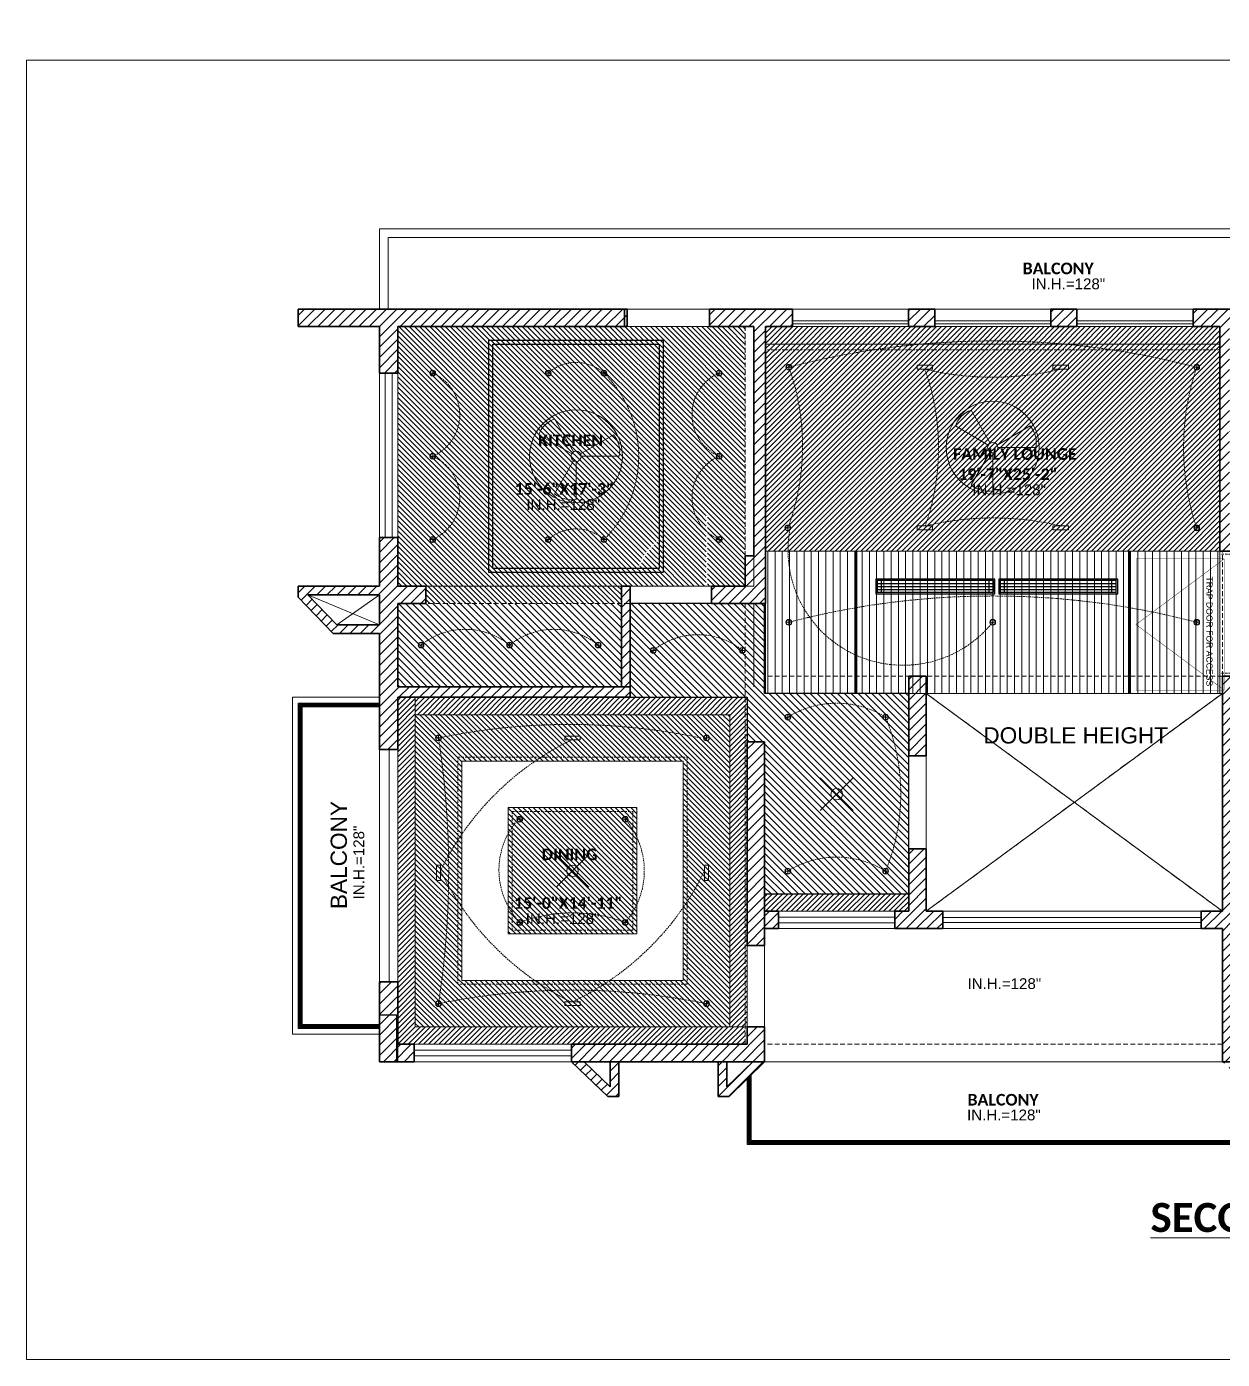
# Model space of a CAD drawing. Header units: inches. Extents: x 334 to 1502, y 431 to 1120.
# Drawn here: x 334 to 951, y 431 to 1120 of the extents above; entities that cross this region are included whole.
import ezdxf

# ---------------------------------------------------------------- set-up
doc = ezdxf.new("R2010")
doc.units = ezdxf.units.IN
for name, pattern in [('DASH', [0.35, 0.25, -0.1]), ('DASHED', [0.75, 0.5, -0.25]), ('DASHED2', [0.375, 0.25, -0.125]), ('HIDDEN', [0.375, 0.25, -0.125])]:
    doc.linetypes.add(name, pattern=pattern)
doc.layers.add('AC TEXT', color=7, linetype='Continuous')
for name, color, linetype, lineweight in [('ACCESS', 8, 'Continuous', 0), ('COLUMN912', 7, 'Continuous', 30), ('COVE LIGHT', 20, 'Continuous', 20), ('ELE', 252, 'Continuous', 15), ('FALSE CEILING 1', 3, 'Continuous', 20), ('FALSE CEILING 2', 3, 'Continuous', 25), ('FUR', 32, 'Continuous', 18), ('HIGHT LVL', 7, 'Continuous', 5), ('LIGHTING', 6, 'Continuous', 0), ('LOOPING', 1, 'Continuous', 0), ('PP-BEAM', 1, 'HIDDEN', 9), ('PP-WALL', 254, 'Continuous', 35), ('PROJECTION', 7, 'DASHED', 20), ('RAILI', 254, 'Continuous', 9), ('SAG AND R', 200, 'Continuous', 30), ('TEXT', 7, 'Continuous', 15), ('wall hatch', 253, 'Continuous', 20), ('WINDOW', 255, 'Continuous', 20)]:
    doc.layers.add(name, color=color, linetype=linetype, lineweight=lineweight)
doc.layers.add('PP-OUTER', color=253, linetype='Continuous', lineweight=5, true_color=0xb0b0b0)
doc.layers.add('PROJE.LINTEL', color=97, linetype='Continuous', lineweight=15, true_color=0x458c45)
doc.styles.add('calibri', font='')
doc.styles.get("Standard").update_dxf_attribs({"font": 'arial.ttf'})
doc.styles.get('calibri').set_extended_font_data('Calibri', bold=True)
pattern_1 = [(45, (-286389.2876, -2690.9388), (-2.65165043, 2.65165043), [])]
pattern_2 = [(135, (-294596.5954, 1027.533), (-1.767766953, -1.767766953), [])]
pattern_3 = [(135, (-297036.7012, 1697.5192), (-1.325825215, -1.325825215), [])]

# ---------------------------------------------------------------- blocks, each defined once
blk = doc.blocks.new('dttdtrttr')
at = {"layer": 'SAG AND R', "lineweight": 30, "ltscale": 10}
for p, q in [((284969.17, 6124.3), (285029.17, 6124.3)), ((284969.17, 6122.78), (285029.17, 6122.78)), ((284969.17, 6121.26), (285029.17, 6121.26)), ((284971.41, 6119.78), (284971.41, 6125.78)), ((285026.93, 6119.78), (285026.93, 6125.78))]:
    blk.add_line(p, q, dxfattribs=at)
at = {"layer": 'SAG AND R', "ltscale": 10}
for points in [[(284968.42, 6119.03), (285029.92, 6119.03), (285029.92, 6126.53), (284968.42, 6126.53)], [(284969.17, 6119.78), (285029.17, 6119.78), (285029.17, 6125.78), (284969.17, 6125.78)]]:
    blk.add_lwpolyline(points, close=True, dxfattribs=at)
blk = doc.blocks.new('ROUND LIGHTS')
at = {"layer": 'LIGHTING', "ltscale": 10}
for p, q in [((287659.48, -120.88), (287656.73, -120.88)), ((287658.1, -122.25), (287658.1, -119.5))]:
    blk.add_line(p, q, dxfattribs=at)
for radius in [1.5, 1.38]:
    blk.add_circle((287658.1, -120.88), radius, dxfattribs=at)
blk = doc.blocks.new('CHANDELIER')
at = {"layer": 'LIGHTING', "ltscale": 10}
for points in [[(287564.45, 49.93), (287581.42, 32.96)], [(287564.45, 32.96), (287581.42, 49.93)]]:
    blk.add_lwpolyline(points, dxfattribs=at)
blk.add_circle((287572.94, 41.45), 3, dxfattribs=at)
blk = doc.blocks.new('FAN')
at = {"layer": 'LIGHTING', "ltscale": 10}
for p, q in [((287846.89, -317.13), (287856.72, -334.15)), ((287838.73, -325.29), (287855.75, -335.12)), ((287860.33, -335.12), (287877.36, -325.29)), ((287860.69, -336.45), (287880.35, -336.45)), ((287856.72, -338.74), (287846.89, -355.76)), ((287858.04, -339.09), (287858.04, -358.75))]:
    blk.add_line(p, q, dxfattribs=at)
for radius in [24, 24, 2.65]:
    blk.add_circle((287858.04, -336.45), radius, dxfattribs=at)
for centre, radius, start, end in [((287851.52, -329.92), 13.6, 109.88927, 160.11073), ((287866.96, -334.06), 13.6, 349.88679, 40.1132), ((287855.66, -345.36), 13.61, 229.8943, 280.1057)]:
    blk.add_arc(centre, radius, start, end, dxfattribs=at)

msp = doc.modelspace()

# ---------------------------------------------------------------- hatches: boundary and pattern name
at = {"layer": 'FALSE CEILING 1', "ltscale": 10}
h = msp.add_hatch(dxfattribs=at)
h.set_pattern_fill('ANSI31', color=256, scale=15, angle=360)
h.set_pattern_definition([(45, (-296771.3898, 716.5284), (-1.325825215, 1.325825215), [])])
h.paths.add_polyline_path([(872.52, 955.69), (747.68, 955.69), (747.68, 848.69), (872.52, 848.69)])
h.paths.add_polyline_path([(950.18, 955.69), (872.52, 955.69), (872.52, 848.69), (950.18, 848.69), (950.18, 858.69)])
h.paths.add_polyline_path([(747.68, 955.69), (715.43, 955.69), (715.43, 848.69), (747.68, 848.69)])
h.paths.add_polyline_path([(820.8, 876.06), (862.57, 876.06)], flags=16)
h.paths.add_polyline_path([(818.17, 1119.63), (802.42, 1119.63)])
h = msp.add_hatch(dxfattribs=at)
h.set_pattern_fill('ANSI31', color=256, scale=15, angle=90)
h.set_pattern_definition([(135, (-294596.5954, 1027.533), (-1.325825215, -1.325825215), [])])
h.paths.add_polyline_path([(662.45, 859.86, -0.162461), (685.45, 868.13), (685.45, 830.69), (704.93, 830.69), (704.93, 846.19), (704.93, 964.69), (525.43, 964.69), (525.43, 830.69), (647.75, 830.69, -0.045739), (648.61, 837.69), (572.43, 837.69), (572.43, 957.69), (662.45, 957.69)])
h.paths.add_polyline_path([(684.76, 868.11, 0.15786), (662.45, 859.86), (662.45, 837.69), (648.61, 837.69, 0.045739), (647.75, 830.69), (684.76, 830.69)], flags=17)
h = msp.add_hatch(dxfattribs=at)
h.set_pattern_fill('ANSI31', color=71, scale=15, angle=270)
h.set_pattern_definition([(315, (-294596.5954, 1025.533), (1.325825215, 1.325825215), [])])
edge = h.paths.add_edge_path()
edge.add_line((662.45, 957.69), (572.43, 957.69))
edge.add_line((572.43, 957.69), (572.43, 837.69))
edge.add_line((572.43, 837.69), (649.09, 837.69))
edge.add_arc((677.04, 831.56), 28.61, 120.6669, 167.64018, ccw=False)
edge.add_line((662.45, 856.17), (662.45, 957.69))
edge = h.paths.add_edge_path()
edge.add_arc((687.34, 824.12), 40.58, 127.83174, 160.47534)
edge.add_line((649.09, 837.69), (662.45, 837.69))
edge.add_line((662.45, 837.69), (662.45, 856.17))
h.paths.add_polyline_path([(608.42, 884.05), (628.32, 884.05), (628.32, 892.33), (608.42, 892.33)], flags=16)
h.paths.add_polyline_path([(608.42, 884.05), (628.32, 884.05), (628.32, 892.33), (608.42, 892.33)], flags=16)
h = msp.add_hatch(dxfattribs=at)
h.set_pattern_fill('ANSI31', color=256, scale=15, angle=90)
h.set_pattern_definition([(135, (-292527.2555, 416.8121), (-1.325825215, -1.325825215), [])])
h.paths.add_polyline_path([(539.93, 830.69), (539.93, 821.69), (640.93, 821.69), (640.93, 830.69)])
h = msp.add_hatch(dxfattribs=at)
h.set_pattern_fill('ANSI31', color=256, scale=20, angle=90)
h.set_pattern_definition(pattern_2)
h.paths.add_polyline_path([(640.93, 821.69), (525.43, 821.69), (525.43, 778.69), (640.93, 778.69)])
h = msp.add_hatch(dxfattribs=at)
h.set_pattern_fill('ANSI31', color=256, scale=20, angle=90)
h.set_pattern_definition(pattern_2)
h.paths.add_polyline_path([(789.43, 775.19), (714.93, 775.19), (714.93, 821.69), (704.93, 821.69), (704.93, 773.19), (705.93, 773.19), (705.93, 764.19), (705.93, 750.19), (714.93, 750.19), (714.93, 671.69), (789.43, 671.69)])
h.paths.add_polyline_path([(704.93, 821.69), (645.43, 821.69), (645.43, 773.19), (704.93, 773.19)])
at = {"layer": 'FALSE CEILING 1', "ltscale": 10, "true_color": 0xafd9aa}
h = msp.add_hatch(dxfattribs=at)
h.set_pattern_fill('ANSI31', color=9, scale=15, angle=360)
h.set_pattern_definition([(45, (-291127.7268, 437.6459), (-1.325825215, 1.325825215), [])])
h.paths.add_polyline_path([(705.93, 773.19), (645.43, 773.21), (645.43, 773.19), (534.43, 773.19), (534.43, 764.19), (696.93, 764.19), (696.93, 602.94), (705.93, 602.94)])
at = {"layer": 'FALSE CEILING 1', "ltscale": 10}
h = msp.add_hatch(dxfattribs=at)
h.set_pattern_fill('ANSI31', color=256, scale=15, angle=90)
h.set_pattern_definition(pattern_3)
h.paths.add_polyline_path([(534.43, 764.19), (534.43, 602.94), (696.93, 602.94), (696.93, 764.19)])
h.paths.add_polyline_path([(558.43, 740.19), (558.43, 626.94), (672.93, 626.94), (672.93, 740.19)], flags=16)
h.paths.add_polyline_path([(582.43, 716.19), (582.43, 650.94), (648.93, 650.94), (648.93, 716.19)], flags=0)
h = msp.add_hatch(dxfattribs=at)
h.set_pattern_fill('ANSI31', color=256, scale=15, angle=90)
h.set_pattern_definition(pattern_3)
h.paths.add_polyline_path([(582.43, 716.19), (582.43, 650.94), (648.93, 650.94), (648.93, 716.19)])
at = {"layer": 'FUR', "ltscale": 10}
h = msp.add_hatch(dxfattribs=at)
h.set_pattern_fill('ANSI31', color=256, scale=15)
h.set_pattern_definition([(45, (-296771.3898, 716.5284), (-1.325825215, 1.325825215), [])])
h.paths.add_polyline_path([(872.52, 964.69), (862.8, 964.69), (802.8, 964.69), (789.3, 964.69), (747.68, 964.69), (747.68, 955.69), (872.52, 955.69)])
h.paths.add_polyline_path([(950.18, 964.69), (936.3, 964.69), (876.3, 964.69), (872.52, 964.69), (872.52, 955.69), (950.18, 955.69)])
h.paths.add_polyline_path([(747.68, 964.69), (729.3, 964.69), (715.43, 964.69), (715.43, 955.69), (747.68, 955.69)])
h = msp.add_hatch(dxfattribs=at)
h.set_pattern_fill('LINE', color=256, scale=30, angle=90)
h.set_pattern_definition([(90, (-294595.951, 1027.533), (-3.75, 2e-16), [])])
h.paths.add_polyline_path([(950.18, 848.69), (763.28, 848.69), (763.28, 775.19), (950.18, 775.19)])
h.paths.add_polyline_path([(762.77, 848.69), (715.43, 848.69), (715.43, 775.19), (762.77, 775.19)])
at = {"layer": 'FUR', "lineweight": 30, "ltscale": 10}
h = msp.add_hatch(color=256, dxfattribs=at)
h.dxf.hatch_style = 1
h.paths.add_polyline_path([(762.63, 848.69), (762.13, 848.69), (762.13, 775.19), (762.63, 775.19)])
h.paths.add_polyline_path([(924.09, 839.43), (924.09, 783.52), (931, 783.52), (931, 839.43)], flags=9)
h.paths.add_polyline_path([(844.56, 776.78), (871.68, 776.78), (871.68, 783.68), (844.56, 783.68)], flags=9)
h = msp.add_hatch(color=256, dxfattribs=at)
h.dxf.hatch_style = 1
h.paths.add_polyline_path([(903.48, 848.69), (902.98, 848.69), (902.98, 775.19), (903.48, 775.19)])
at = {"layer": 'FUR', "ltscale": 10}
h = msp.add_hatch(dxfattribs=at)
h.set_pattern_fill('ANSI31', color=256, scale=15)
h.set_pattern_definition([(45, (-294596.5954, 1027.533), (-1.325825215, 1.325825215), [])])
h.paths.add_polyline_path([(704.93, 599.94), (531.43, 599.94), (531.43, 773.19), (525.43, 773.19), (525.43, 746.19), (525.43, 626.19), (525.43, 593.94), (533.93, 593.94), (615.17, 593.94), (690.93, 593.94), (704.93, 593.94)])
h.paths.add_polyline_path([(704.93, 602.94), (534.43, 602.94), (534.43, 764.19), (534.43, 773.19), (531.43, 773.19), (531.43, 599.94), (704.93, 599.94)], flags=17)
h = msp.add_hatch(dxfattribs=at)
h.set_pattern_fill('ANSI31', color=256, scale=15)
h.set_pattern_definition([(45, (-292527.2555, 416.8121), (-1.325825215, 1.325825215), [])])
h.paths.add_polyline_path([(783.43, 671.69), (714.93, 671.69), (714.93, 668.69), (783.43, 668.69)], flags=17)
h.paths.add_polyline_path([(789.43, 671.69), (783.43, 671.69), (783.43, 668.69), (714.93, 668.69), (714.93, 662.69), (722.18, 662.69), (782.18, 662.69), (789.43, 662.69)])
at = {"layer": 'wall hatch', "ltscale": 10}
h = msp.add_hatch(dxfattribs=at)
h.set_pattern_fill('ANSI31', color=256, scale=30, style=0)
h.set_pattern_definition([(45, (-299319.802, -4007.5267), (-2.65165043, 2.65165043), [])])
h.paths.add_polyline_path([(960.68, 593.94), (960.68, 602.69), (956.68, 602.69), (956.68, 766.19), (960.68, 766.19), (960.68, 784.19), (951.43, 784.19), (951.43, 662.69), (940.43, 662.69), (940.43, 653.69), (951.43, 653.69), (951.43, 584.94), (960.68, 584.94)])
h.paths.add_polyline_path([(975.93, 593.94), (960.68, 593.94), (960.68, 584.94), (975.93, 584.94)])
h.paths.add_polyline_path([(975.93, 584.94), (971.43, 584.94), (971.43, 571.99), (957.93, 584.94), (951.43, 584.94), (970.19, 566.94), (975.93, 566.94)])
h.paths.add_polyline_path([(1147.93, 594.19), (1150.68, 594.19), (1150.68, 618.19), (1146.18, 618.19), (1146.18, 593.94), (1033.68, 593.94), (1033.68, 584.94), (1142.18, 584.94), (1147.93, 584.94)])
h.paths.add_polyline_path([(1235.43, 584.94), (1234.18, 584.94), (1198.93, 584.94), (1198.93, 589.69), (1174.93, 589.69), (1174.93, 584.94), (1142.18, 584.94), (1042.68, 584.94), (1042.68, 580.69), (1398.93, 580.69), (1398.93, 580.69), (1382.43, 580.69), (1382.43, 589.69), (1303.18, 589.69), (1303.18, 584.94), (1253.43, 584.94), (1253.43, 580.69), (1235.43, 580.69)])
h.paths.add_polyline_path([(1303.18, 594.19), (1241.43, 594.19), (1241.43, 699.44), (1326.18, 699.44), (1326.18, 724.19), (1317.18, 724.19), (1317.18, 708.44), (1251.18, 708.44), (1251.18, 774.44), (1317.18, 774.44), (1317.18, 758.19), (1326.18, 758.19), (1326.18, 784.19), (1202.68, 784.19), (1202.68, 779.69), (1242.18, 779.69), (1242.18, 708.44), (1236.18, 708.44), (1236.18, 683.44), (1146.18, 683.44), (1146.18, 651.19), (1150.68, 651.19), (1150.68, 678.19), (1236.68, 678.19), (1236.68, 594.19), (1198.93, 594.19), (1198.93, 584.94), (1234.18, 584.94), (1235.43, 584.94), (1235.43, 589.69), (1253.43, 589.69), (1253.43, 584.94), (1303.18, 584.94), (1303.18, 589.69)])
h.paths.add_polyline_path([(1156.93, 779.69), (1160.68, 779.69), (1160.68, 784.19), (1146.18, 784.19), (1146.18, 683.44), (1152.43, 683.44), (1152.43, 765.94), (1156.93, 765.94)])
h.paths.add_polyline_path([(1146.18, 784.19), (1119.18, 784.19), (1119.18, 779.69), (1146.18, 779.69)])
h.paths.add_polyline_path([(1077.18, 784.19), (960.68, 784.19), (960.68, 779.69), (1077.18, 779.69)])
h.paths.add_polyline_path([(1398.93, 769.69), (1394.68, 769.69), (1394.68, 589.69), (1398.93, 589.69)])
h.paths.add_polyline_path([(1398.93, 844.69), (1394.68, 844.69), (1394.68, 778.69), (1398.93, 778.69)])
h.paths.add_polyline_path([(1398.93, 1020.19), (1389.93, 1020.19), (1389.93, 1019.19), (1394.93, 1019.19), (1394.93, 862.69), (1398.93, 862.69)])
h.paths.add_polyline_path([(1389.93, 1038.19), (1196.93, 1038.19), (1196.93, 1019.19), (1216.43, 1019.19), (1216.43, 1028.69), (1374.93, 1028.69), (1374.93, 1019.19), (1389.93, 1019.19), (1389.93, 1020.19)])
h.paths.add_polyline_path([(1389.93, 859.69), (1374.93, 859.69), (1374.93, 854.69), (1248.93, 854.69), (1248.93, 848.69), (1389.93, 848.69)])
h.paths.add_polyline_path([(1206.43, 867.94), (1201.93, 867.94), (1201.93, 900.19), (1195.93, 900.19), (1195.93, 854.19), (1167.8, 854.19), (1101.93, 854.19), (1101.93, 894.19), (1101.93, 899.19), (1096.93, 899.19), (1096.93, 853.69), (1013.18, 853.69), (1013.18, 857.69), (1007.93, 857.69), (1007.93, 848.69), (1206.43, 848.69)])
h.paths.add_polyline_path([(1201.93, 973.69), (1043.68, 973.69), (1043.68, 963.94), (1096.93, 963.94), (1096.93, 932.19), (1101.93, 932.19), (1101.93, 963.19), (1195.93, 963.19), (1195.93, 933.19), (1201.93, 933.19)])
h.paths.add_polyline_path([(1013.18, 973.69), (1007.93, 973.69), (1007.93, 857.69), (1013.18, 857.69)])
h.paths.add_polyline_path([(975.68, 857.69), (960.18, 857.69), (960.18, 858.69), (955.18, 858.69), (955.18, 964.44), (977.93, 964.44), (977.93, 973.69), (936.3, 973.69), (936.3, 964.69), (950.18, 964.69), (950.18, 848.69), (975.68, 848.69)])
h.paths.add_polyline_path([(955.04, 909.26), (954.98, 909.26), (954.98, 909.53), (954.68, 909.53), (954.68, 910.85), (954.98, 910.85), (954.98, 911.15), (955.04, 916.93)], flags=16)
h.paths.add_polyline_path([(876.3, 973.69), (862.8, 973.69), (862.8, 964.69), (876.3, 964.69)])
h.paths.add_polyline_path([(802.8, 973.69), (789.3, 973.69), (789.3, 964.69), (802.8, 964.69)])
h.paths.add_polyline_path([(729.3, 973.69), (686.43, 973.69), (686.43, 964.69), (709.43, 964.69), (709.43, 846.19), (704.93, 846.19), (704.93, 830.69), (687.43, 830.69), (687.43, 826.19), (687.43, 821.69), (715.43, 821.69), (715.43, 964.69), (729.3, 964.69)])
h.paths.add_polyline_path([(643.93, 973.69), (515.93, 973.69), (515.93, 940.69), (525.43, 940.69), (525.43, 964.69), (643.93, 964.69)])
h.paths.add_polyline_path([(515.93, 973.69), (473.93, 973.69), (473.93, 964.69), (515.93, 964.69)])
h.paths.add_polyline_path([(645.43, 778.69), (525.43, 778.69), (525.43, 821.69), (539.93, 821.69), (539.93, 830.69), (525.43, 830.69), (525.43, 855.69), (515.93, 855.69), (515.93, 746.19), (525.43, 746.19), (525.43, 773.19), (645.43, 773.19)])
h.paths.add_polyline_path([(515.93, 810.69), (493.85, 810.69), (478.98, 826.19), (515.93, 826.19), (515.93, 830.69), (473.93, 830.69), (473.93, 824.95), (491.93, 806.19), (515.93, 806.19)])
h.paths.add_polyline_path([(714.93, 750.19), (705.93, 750.19), (705.93, 644.94), (714.93, 644.94)])
h.paths.add_polyline_path([(714.93, 602.94), (705.93, 602.94), (705.93, 593.94), (690.93, 593.94), (690.93, 584.94), (714.93, 584.94)])
h.paths.add_polyline_path([(715.42, 584.94), (708.92, 584.94), (695.42, 571.99), (695.42, 584.94), (690.92, 584.94), (690.92, 566.94), (696.66, 566.94)])
h.paths.add_polyline_path([(690.93, 593.94), (615.17, 593.94), (615.17, 584.94), (690.93, 584.94)])
h.paths.add_polyline_path([(639.67, 584.94), (635.17, 584.94), (635.17, 571.99), (621.67, 584.94), (615.17, 584.94), (633.94, 566.94), (639.67, 566.94)])
h.paths.add_polyline_path([(524.93, 608.94), (515.93, 608.94), (515.93, 584.94), (524.93, 584.94)])
h.paths.add_polyline_path([(525.43, 626.19), (516.43, 626.19), (515.93, 626.19), (515.93, 608.94), (524.93, 608.94), (524.93, 584.94), (525.43, 584.94)])
h.paths.add_polyline_path([(533.93, 593.94), (525.43, 593.94), (525.43, 584.94), (533.93, 584.94)])
h.paths.add_polyline_path([(962.42, 941.95), (1013.16, 941.95), (1013.16, 951.22), (962.42, 951.22)])
h = msp.add_hatch(dxfattribs=at)
h.set_pattern_fill('ANSI31', color=256, scale=30, style=0)
h.set_pattern_definition(pattern_1)
h.paths.add_polyline_path([(645.43, 830.69), (640.93, 830.69), (640.93, 821.69), (645.43, 821.69)])
h = msp.add_hatch(dxfattribs=at)
h.set_pattern_fill('ANSI31', color=256, scale=30, style=0)
h.set_pattern_definition(pattern_1)
h.paths.add_polyline_path([(645.43, 821.69), (640.93, 821.69), (640.93, 778.69), (645.43, 778.69)])
h.paths.add_polyline_path([(647.4, 796.83), (659.46, 796.83), (659.46, 807), (647.4, 807)], flags=9)
h.paths.add_polyline_path([(661.53, 807.85), (671.33, 807.85), (671.33, 814.03), (661.53, 814.03)], flags=9)
h = msp.add_hatch(dxfattribs=at)
h.set_pattern_fill('ANSI31', color=256, scale=30, style=0)
h.set_pattern_definition(pattern_1)
h.paths.add_polyline_path([(798.43, 694.94), (789.43, 694.94), (789.43, 662.69), (798.43, 662.69)])
h.paths.add_polyline_path([(806.93, 662.69), (782.18, 662.69), (782.18, 653.69), (806.93, 653.69)])
h.paths.add_polyline_path([(722.18, 662.69), (714.93, 662.69), (714.93, 653.69), (722.18, 653.69)])
h.paths.add_polyline_path([(798.43, 784.19), (789.43, 784.19), (789.43, 742.94), (798.43, 742.94)])

# ---------------------------------------------------------------- linework, layer by layer
at = {"layer": 'ACCESS', "color": 250, "linetype": 'DASH', "ltscale": 2, "const_width": 0.2}
msp.add_lwpolyline([(952.43, 844.69), (906.83, 810.79), (952.43, 776.89)], dxfattribs=at)
msp.add_lwpolyline([(906.83, 844.69), (952.43, 844.69), (952.43, 776.89), (906.83, 776.89)], close=True, dxfattribs=at)
at = {"layer": 'COLUMN912', "color": 7}
for points in [[(515.93, 584.94), (524.93, 584.94), (524.93, 608.94), (515.93, 608.94)], [(533.93, 584.94), (525.43, 584.94), (525.43, 593.94), (533.93, 593.94)]]:
    msp.add_lwpolyline(points, close=True, dxfattribs=at)
at = {"layer": 'COVE LIGHT', "linetype": 'HIDDEN', "ltscale": 5}
for p, q in [((950.18, 952.77), (715.43, 952.77)), ((950.93, 847.19), (1394.68, 847.19)), ((1394.68, 785.69), (950.93, 785.69))]:
    msp.add_line(p, q, dxfattribs=at)
for points in [[(556.43, 742.19), (674.93, 742.19), (674.93, 624.94), (556.43, 624.94)], [(584.43, 714.19), (646.93, 714.19), (646.93, 652.94), (584.43, 652.94)]]:
    msp.add_lwpolyline(points, close=True, dxfattribs=at)
at = {"layer": 'ELE', "ltscale": 30}
for p, q in [((515.93, 1015.19), (1155.43, 1015.19)), ((515.93, 973.69), (515.93, 1015.19)), ((520.43, 1010.69), (1159.93, 1010.69)), ((520.43, 973.69), (520.43, 1010.69)), ((478.98, 826.19), (515.93, 810.69)), ((515.93, 826.19), (493.85, 810.69)), ((951.43, 775.19), (798.43, 775.19)), ((798.43, 694.94), (798.43, 775.19)), ((798.43, 775.19), (951.43, 662.69)), ((951.43, 775.19), (798.43, 662.69)), ((951.43, 775.19), (798.43, 775.19)), ((798.43, 775.19), (798.43, 694.94)), ((951.43, 584.94), (714.93, 584.94)), ((951.43, 584.94), (714.93, 584.94))]:
    msp.add_line(p, q, dxfattribs=at)
at = {"layer": 'FALSE CEILING 1', "ltscale": 10}
for points in [[(525.43, 964.69), (709.43, 964.69), (709.43, 830.69), (525.43, 830.69)], [(525.43, 964.69), (709.43, 964.69), (709.43, 830.69), (525.43, 830.69)], [(715.43, 955.69), (950.18, 955.69), (950.18, 775.19), (715.43, 775.19)], [(715.43, 955.69), (950.18, 955.69), (950.18, 848.69), (715.43, 848.69)], [(525.43, 773.19), (705.93, 773.19), (705.93, 593.94), (525.43, 593.94)], [(534.43, 764.19), (696.93, 764.19), (696.93, 602.94), (534.43, 602.94)], [(534.43, 764.19), (696.93, 764.19), (696.93, 602.94), (534.43, 602.94)], [(558.43, 740.19), (672.93, 740.19), (672.93, 626.94), (558.43, 626.94)], [(582.43, 716.19), (648.93, 716.19), (648.93, 650.94), (582.43, 650.94)]]:
    msp.add_lwpolyline(points, close=True, dxfattribs=at)
msp.add_lwpolyline([(534.43, 773.19), (534.43, 602.94), (705.93, 602.94)], dxfattribs=at)
at = {"layer": 'FALSE CEILING 2', "ltscale": 10}
for points in [[(572.43, 957.69), (662.45, 957.69), (662.45, 837.69), (572.43, 837.69)], [(572.43, 957.69), (662.45, 957.69), (662.45, 837.69), (572.43, 837.69)], [(574.43, 955.69), (660.45, 955.69), (660.45, 839.69), (574.43, 839.69)], [(574.43, 955.69), (660.45, 955.69), (660.45, 839.69), (574.43, 839.69)], [(714.93, 775.19), (714.93, 821.69), (645.43, 821.69), (645.43, 773.19), (705.93, 773.19), (705.93, 764.19), (705.93, 750.19), (714.93, 750.19), (714.93, 750.19), (714.93, 671.69), (789.43, 671.69), (789.43, 775.19)]]:
    msp.add_lwpolyline(points, close=True, dxfattribs=at)
at = {"layer": 'FUR', "ltscale": 10}
msp.add_line((715.43, 848.69), (950.18, 848.69), dxfattribs=at)
for points in [[(762.13, 848.69), (762.63, 848.69), (762.63, 775.19), (762.13, 775.19)], [(902.98, 848.69), (903.48, 848.69), (903.48, 775.19), (902.98, 775.19)]]:
    msp.add_lwpolyline(points, close=True, dxfattribs=at)
at = {"layer": 'LIGHTING', "ltscale": 10}
for points in [[(793.67, 942.69), (793.67, 944.69), (801.67, 944.69), (801.67, 942.69), (793.69, 942.69)], [(863.92, 942.69), (863.92, 944.69), (871.92, 944.69), (871.92, 942.69), (863.94, 942.69)], [(793.67, 861.69), (793.67, 859.69), (801.67, 859.69), (801.67, 861.69), (793.69, 861.69)], [(863.92, 861.69), (863.92, 859.69), (871.92, 859.69), (871.92, 861.69), (863.94, 861.69)], [(611.68, 751.19), (611.68, 753.19), (619.68, 753.19), (619.68, 751.19), (611.7, 751.19)], [(547.43, 678.56), (545.43, 678.56), (545.43, 686.56), (547.43, 686.56), (547.43, 678.58)], [(683.93, 678.56), (685.93, 678.56), (685.93, 686.56), (683.93, 686.56), (683.93, 678.58)], [(611.68, 615.94), (611.68, 613.94), (619.68, 613.94), (619.68, 615.94), (611.7, 615.94)]]:
    msp.add_lwpolyline(points, dxfattribs=at)
at = {"layer": 'LOOPING', "linetype": 'DASHED2', "ltscale": 3}
for centre, radius, start, end in [((832.8, 541.97), 415.31, 75.30164, 104.698), ((617.54, 924.62), 21.57, 48.1639, 131.8361), ((613.79, 902.87), 120.75, 339.55233, 19.75736), ((1061.86, 902.19), 130.46, 161.45174, 198.54826), ((533.91, 919.19), 23.52, 293.89385, 66.10615), ((589.37, 897.69), 60.5, 314.70857, 45.29143), ((700.95, 919.19), 23.52, 113.89385, 246.10615), ((684.04, 901.87), 120.75, 340.56191, 19.75736), ((832.8, 1089.27), 150.73, 256.52408, 283.47592), ((533.91, 876.19), 23.52, 293.89385, 66.10615), ((700.95, 876.19), 23.52, 113.89385, 246.10615), ((833.03, 715.11), 150.73, 76.52408, 103.47592), ((617.54, 838.62), 21.57, 48.1639, 131.8361), ((786.49, 849.21), 59.45, 169.73744, 321.17692), ((832.8, 410.22), 415.31, 75.30164, 104.698), ((560.3, 772.03), 36.28, 50.90974, 129.09026), ((606.05, 772.03), 36.28, 50.90974, 129.09026), ((680.43, 768.94), 36.62, 51.09424, 128.90576), ((752.18, 722.53), 47.63, 57.98566, 122.01434), ((614.18, 427.62), 331.56, 78.20935, 101.79065), ((680.86, 723.17), 104.43, 337.62602, 22.37398), ((102.57, 683.56), 449.13, 351.21102, 8.78898), ((679.46, 619.03), 146.96, 115.93771, 153.94966), ((617.08, 683.98), 39.4, 138.54901, 223.35412), ((611.87, 683.56), 40.91, 319.40011, 40.59989), ((752.18, 643.03), 47.63, 57.98566, 122.01434), ((681.14, 749.29), 148.99, 206.17455, 243.50684), ((553.39, 747.06), 145.16, 295.41056, 334.06234), ((615.68, 583.78), 78.07, 69.57221, 110.42779), ((615.68, 275.85), 346.09, 78.45768, 101.54232)]:
    msp.add_arc(centre, radius, start, end, dxfattribs=at)
at = {"layer": 'PP-BEAM', "ltscale": 10}
for p, q in [((704.93, 846.19), (704.93, 964.69)), ((951.43, 784.19), (951.43, 848.69)), ((704.93, 830.69), (539.93, 830.69)), ((704.93, 830.69), (539.93, 830.69)), ((704.93, 821.69), (539.93, 821.69)), ((704.93, 821.69), (704.93, 593.94)), ((951.43, 784.19), (715.43, 784.19)), ((789.43, 775.19), (715.43, 775.19)), ((789.43, 775.19), (715.43, 775.19)), ((789.43, 662.69), (789.43, 775.19)), ((951.43, 593.94), (714.93, 593.94)), ((951.43, 593.94), (714.93, 593.94)), ((690.93, 584.94), (525.43, 584.94)), ((951.43, 584.94), (714.93, 584.94)), ((951.43, 584.94), (714.93, 584.94))]:
    msp.add_line(p, q, dxfattribs=at)
at = {"layer": 'PP-OUTER'}
msp.add_lwpolyline([(333.65, 1102.38), (1501.79, 1102.38), (1501.79, 431.21), (333.65, 431.21)], close=True, dxfattribs=at)
at = {"layer": 'PP-WALL', "ltscale": 30}
for p, q in [((473.93, 973.69), (643.93, 973.69)), ((473.93, 973.69), (473.93, 964.69)), ((642.48, 973.69), (642.48, 964.69)), ((643.93, 973.69), (643.93, 964.69)), ((686.43, 973.69), (729.3, 973.69)), ((686.43, 973.69), (686.43, 964.69)), ((789.3, 973.69), (802.8, 973.69)), ((789.3, 973.69), (802.8, 973.69)), ((862.8, 973.69), (876.3, 973.69)), ((862.8, 973.69), (876.3, 973.69)), ((936.3, 973.69), (977.93, 973.69)), ((473.93, 964.69), (515.93, 964.69)), ((515.93, 964.69), (515.93, 940.69)), ((643.93, 964.69), (525.43, 964.69)), ((525.43, 940.69), (525.43, 964.69)), ((709.43, 964.69), (686.43, 964.69)), ((709.43, 964.69), (709.43, 846.19)), ((729.3, 964.69), (715.43, 964.69)), ((715.43, 964.69), (715.43, 821.69)), ((802.8, 964.69), (789.3, 964.69)), ((802.8, 964.69), (789.3, 964.69)), ((876.3, 964.69), (862.8, 964.69)), ((876.3, 964.69), (862.8, 964.69)), ((950.18, 964.69), (936.3, 964.69)), ((950.18, 848.69), (950.18, 964.69)), ((525.43, 940.69), (515.93, 940.69)), ((525.43, 855.69), (515.93, 855.69)), ((515.93, 855.69), (515.93, 830.69)), ((525.43, 830.69), (525.43, 855.69)), ((975.68, 848.69), (950.18, 848.69)), ((704.93, 846.19), (704.93, 830.69)), ((709.43, 846.19), (704.93, 846.19)), ((515.93, 830.69), (473.93, 830.69)), ((473.93, 824.95), (473.93, 830.69)), ((493.85, 810.69), (478.98, 826.19)), ((515.93, 826.19), (478.98, 826.19)), ((515.93, 826.19), (515.93, 810.69)), ((539.93, 830.69), (525.43, 830.69)), ((539.93, 821.69), (539.93, 830.69)), ((491.93, 806.19), (473.93, 824.95)), ((525.43, 778.69), (525.43, 821.69)), ((539.93, 821.69), (525.43, 821.69)), ((715.43, 821.69), (704.93, 821.69)), ((515.93, 806.19), (491.93, 806.19)), ((515.93, 810.69), (493.85, 810.69)), ((515.93, 806.19), (515.93, 746.19)), ((515.93, 806.19), (515.93, 746.19)), ((645.43, 778.69), (525.43, 778.69)), ((960.68, 784.19), (951.43, 784.19)), ((951.43, 784.19), (951.43, 662.69)), ((525.43, 773.19), (525.43, 746.19)), ((645.43, 773.19), (525.43, 773.19)), ((525.43, 773.19), (525.43, 746.19)), ((525.43, 746.19), (515.93, 746.19)), ((525.43, 746.19), (515.93, 746.19)), ((705.93, 750.19), (705.93, 644.94)), ((714.93, 750.19), (714.93, 644.94)), ((789.43, 694.94), (789.43, 662.69)), ((722.18, 662.69), (714.93, 662.69)), ((722.18, 662.69), (722.18, 653.69)), ((789.43, 662.69), (782.18, 662.69)), ((782.18, 662.69), (782.18, 653.69)), ((806.93, 662.69), (806.93, 653.69)), ((940.43, 662.69), (940.43, 653.69)), ((951.43, 662.69), (940.43, 662.69)), ((722.18, 653.69), (714.93, 653.69)), ((806.93, 653.69), (782.18, 653.69)), ((951.43, 653.69), (940.43, 653.69)), ((951.43, 653.69), (951.43, 584.94)), ((714.93, 644.94), (705.93, 644.94)), ((515.93, 626.19), (515.93, 584.94)), ((515.93, 626.19), (515.93, 584.94)), ((525.43, 626.19), (525.43, 593.94)), ((705.93, 602.94), (705.93, 593.94)), ((714.93, 602.94), (705.93, 602.94)), ((714.93, 602.94), (714.93, 584.94)), ((525.43, 593.94), (533.93, 593.94)), ((533.93, 593.94), (533.93, 584.94)), ((615.17, 584.94), (615.17, 593.94)), ((615.17, 593.94), (690.93, 593.94)), ((690.93, 593.94), (705.93, 593.94)), ((533.93, 584.94), (515.93, 584.94)), ((714.93, 584.94), (615.17, 584.94)), ((615.17, 584.94), (633.94, 566.94)), ((621.67, 584.94), (635.17, 571.99)), ((635.17, 584.94), (635.17, 571.99)), ((639.67, 584.94), (639.67, 566.94)), ((690.92, 584.94), (690.92, 566.94)), ((708.92, 584.94), (695.42, 571.99)), ((695.42, 584.94), (695.42, 571.99)), ((714.93, 584.94), (696.66, 566.94)), ((975.93, 584.94), (951.43, 584.94)), ((633.94, 566.94), (639.67, 566.94)), ((696.66, 566.94), (690.92, 566.94))]:
    msp.add_line(p, q, dxfattribs=at)
at = {"layer": 'PP-WALL', "ltscale": 5}
for p, q in [((729.3, 964.69), (729.3, 973.69)), ((802.8, 973.69), (789.3, 973.69)), ((789.3, 964.69), (789.3, 973.69)), ((802.8, 964.69), (802.8, 973.69)), ((876.3, 973.69), (862.8, 973.69)), ((862.8, 964.69), (862.8, 973.69)), ((876.3, 964.69), (876.3, 973.69)), ((936.3, 964.69), (936.3, 973.69)), ((802.8, 964.69), (789.3, 964.69)), ((876.3, 964.69), (862.8, 964.69)), ((640.93, 830.69), (640.93, 778.69)), ((640.93, 830.69), (645.43, 830.69)), ((645.43, 830.69), (645.43, 773.19)), ((704.93, 830.69), (687.43, 830.69)), ((687.43, 830.69), (687.43, 821.69)), ((687.43, 821.69), (715.43, 821.69)), ((798.43, 784.19), (789.43, 784.19)), ((789.43, 784.19), (789.43, 742.94)), ((798.43, 742.94), (798.43, 784.19)), ((705.93, 750.19), (714.93, 750.19)), ((789.43, 742.94), (798.43, 742.94)), ((789.43, 694.94), (798.43, 694.94)), ((798.43, 694.94), (798.43, 662.69)), ((525.43, 626.19), (515.93, 626.19))]:
    msp.add_line(p, q, dxfattribs=at)
at = {"layer": 'PP-WALL'}
msp.add_line((806.93, 662.69), (798.43, 662.69), dxfattribs=at)
at = {"layer": 'PROJE.LINTEL', "ltscale": 10}
for p, q in [((686.43, 973.69), (643.93, 973.69)), ((643.93, 964.69), (686.43, 964.69)), ((709.43, 821.69), (709.43, 778.69)), ((715.43, 821.69), (715.43, 778.69)), ((705.93, 602.94), (705.93, 644.94)), ((714.93, 644.94), (714.93, 602.94))]:
    msp.add_line(p, q, dxfattribs=at)
at = {"layer": 'PROJECTION', "ltscale": 10}
for p, q in [((515.93, 973.69), (515.93, 1015.19)), ((515.93, 1015.19), (1155.43, 1015.19)), ((951.43, 775.19), (798.43, 662.69)), ((798.43, 775.19), (951.43, 662.69))]:
    msp.add_line(p, q, dxfattribs=at)
at = {"layer": 'RAILI', "ltscale": 10}
for p, q in [((515.93, 773.19), (470.93, 773.19)), ((470.93, 773.19), (470.93, 599.19)), ((473.93, 770.19), (473.93, 602.19)), ((470.93, 599.19), (515.93, 599.19))]:
    msp.add_line(p, q, dxfattribs=at)
at = {"layer": 'RAILI'}
for p, q in [((473.93, 770.19), (515.93, 770.19)), ((473.93, 602.19), (515.93, 602.19))]:
    msp.add_line(p, q, dxfattribs=at)
at = {"layer": 'RAILI', "ltscale": 30}
msp.add_line((473.93, 770.19), (473.93, 602.19), dxfattribs=at)
at = {"layer": 'RAILI', "color": 4, "lineweight": 15, "ltscale": 5}
for p, q in [((706.43, 576.56), (706.43, 542.69)), ((706.93, 577.06), (706.93, 543.19)), ((707.43, 577.55), (707.43, 543.69)), ((706.43, 542.69), (960.68, 542.69)), ((706.93, 543.19), (960.18, 543.19)), ((707.43, 543.69), (959.68, 543.69))]:
    msp.add_line(p, q, dxfattribs=at)
at = {"layer": 'RAILI', "lineweight": 15, "ltscale": 5}
for p, q in [((707.93, 578.04), (707.93, 544.19)), ((707.93, 544.19), (959.18, 544.19))]:
    msp.add_line(p, q, dxfattribs=at)
at = {"layer": 'RAILI'}
for points in [[(473.93, 770.19), (473.93, 602.19)], [(705.93, 575.83), (705.93, 542.19), (961.18, 542.19), (961.18, 575.59)], [(705.93, 575.83), (705.93, 542.19), (961.18, 542.19), (961.18, 575.59)]]:
    msp.add_lwpolyline(points, dxfattribs=at)
at = {"layer": 'RAILI', "color": 4, "lineweight": 15, "ltscale": 5}
for points in [[(515.93, 769.69), (474.43, 769.69), (474.43, 602.69), (515.93, 602.69)], [(515.93, 769.19), (474.93, 769.19), (474.93, 603.19), (515.93, 603.19)], [(515.93, 768.69), (475.43, 768.69), (475.43, 603.69), (515.93, 603.69)], [(515.93, 768.19), (475.93, 768.19), (475.93, 604.19), (515.93, 604.19)]]:
    msp.add_lwpolyline(points, dxfattribs=at)
at = {"layer": 'WINDOW', "linetype": 'DASHED2'}
for p, q in [((789.3, 973.69), (729.3, 973.69)), ((802.8, 973.69), (862.8, 973.69)), ((876.3, 973.69), (936.3, 973.69)), ((729.3, 964.69), (789.3, 964.69)), ((862.8, 964.69), (802.8, 964.69)), ((936.3, 964.69), (876.3, 964.69))]:
    msp.add_line(p, q, dxfattribs=at)
at = {"layer": 'WINDOW', "ltscale": 30}
for p, q in [((515.93, 855.69), (515.93, 940.69)), ((518.93, 855.69), (518.93, 940.69)), ((522.43, 940.69), (522.43, 855.69)), ((525.43, 940.69), (525.43, 855.69)), ((722.18, 662.69), (782.18, 662.69)), ((806.93, 662.69), (940.43, 662.69)), ((722.18, 659.69), (782.18, 659.69)), ((722.18, 656.69), (782.18, 656.69)), ((806.93, 659.44), (940.43, 659.44)), ((940.43, 656.94), (806.93, 656.94)), ((722.18, 653.69), (782.18, 653.69)), ((940.43, 653.69), (806.93, 653.69)), ((533.93, 593.94), (615.17, 593.94)), ((533.93, 590.94), (615.17, 590.94)), ((533.93, 587.94), (615.17, 587.94)), ((533.93, 584.94), (615.17, 584.94))]:
    msp.add_line(p, q, dxfattribs=at)
at = {"layer": 'WINDOW', "linetype": 'Continuous'}
for p, q in [((515.93, 746.19), (515.93, 626.19)), ((515.93, 746.19), (515.93, 626.19)), ((520.93, 746.19), (520.93, 626.19)), ((520.93, 746.19), (520.93, 626.19)), ((525.43, 626.19), (525.43, 746.19)), ((525.43, 626.19), (525.43, 746.19))]:
    msp.add_line(p, q, dxfattribs=at)
for points in [[(789.3, 966.19), (729.3, 966.19), (729.3, 967.69), (789.3, 967.69)], [(862.8, 966.19), (802.8, 966.19), (802.8, 967.69), (862.8, 967.69)], [(936.3, 966.19), (876.3, 966.19), (876.3, 967.69), (936.3, 967.69)]]:
    msp.add_lwpolyline(points, close=True, dxfattribs=at)

# ---------------------------------------------------------------- block references
at = {"layer": 'LIGHTING'}
for name, p in [('ROUND LIGHTS', (-286930.67, 1064.57)), ('ROUND LIGHTS', (-286719.92, 1064.57)), ('ROUND LIGHTS', (-287114.67, 1061.57)), ('FAN', (-287025.25, 1238.64)), ('FAN', (-287240.5, 1234.14)), ('ROUND LIGHTS', (-287114.67, 1018.57)), ('ROUND LIGHTS', (-286931.17, 981.57)), ('ROUND LIGHTS', (-286719.92, 981.57)), ('ROUND LIGHTS', (-287114.67, 975.57)), ('ROUND LIGHTS', (-286930.67, 932.82)), ('ROUND LIGHTS', (-286825.3, 932.82)), ('ROUND LIGHTS', (-286719.92, 932.82)), ('ROUND LIGHTS', (-287120.67, 921.07)), ('ROUND LIGHTS', (-287074.92, 921.07)), ('ROUND LIGHTS', (-287029.17, 921.07)), ('ROUND LIGHTS', (-287000.67, 918.32)), ('ROUND LIGHTS', (-286954.67, 918.32)), ('ROUND LIGHTS', (-286931.17, 883.79)), ('ROUND LIGHTS', (-286880.67, 883.79)), ('ROUND LIGHTS', (-287111.67, 873.07)), ('ROUND LIGHTS', (-286973.17, 873.07)), ('CHANDELIER', (-286820.76, 681.72)), ('ROUND LIGHTS', (-287069.67, 831.07)), ('ROUND LIGHTS', (-287015.17, 831.07)), ('CHANDELIER', (-286957.26, 642.12)), ('ROUND LIGHTS', (-286931.17, 804.29)), ('ROUND LIGHTS', (-286880.67, 804.29)), ('ROUND LIGHTS', (-287069.67, 777.82)), ('ROUND LIGHTS', (-287015.17, 777.82)), ('ROUND LIGHTS', (-287111.67, 735.82)), ('ROUND LIGHTS', (-286973.17, 735.82))]:
    msp.add_blockref(name, p, dxfattribs=at)
at = {"layer": 'LIGHTING', "xscale": -1}
for p in [(288261.26, 1061.57), (288290.03, 1061.57), (288349.53, 1061.57), (288349.53, 1018.57), (288261.26, 975.57), (288290.03, 975.57), (288349.53, 975.57)]:
    msp.add_blockref('ROUND LIGHTS', p, dxfattribs=at)
at = {"layer": 'SAG AND R', "lineweight": 30}
for p in [(-284196.06, -5292.31), (-284132.56, -5292.31)]:
    msp.add_blockref('dttdtrttr', p, dxfattribs=at)

# ---------------------------------------------------------------- texts
at = {"layer": 'AC TEXT', "insert": (946.35, 835.59), "char_height": 3.1875, "attachment_point": 1, "rotation": 270}
msp.add_mtext_dynamic_manual_height_columns('TRAP DOOR FOR ACCESS', width=59.9984, gutter_width=40, heights=[0], dxfattribs=at)
at = {"layer": 'HIGHT LVL', "color": 5}
for p in [(852.82, 983.98), (822.22, 877.56), (591.84, 869.96, 907.73), (591.53, 656.08, 907.73), (819.76, 622.51), (819.53, 554.66)]:
    msp.add_text('IN.H.=128"', height=5.578, dxfattribs=at).set_placement(p)
msp.add_text('IN.H.=128"', height=5.578, rotation=90, dxfattribs=at).set_placement((508.05, 668.82))
at = {"layer": 'TEXT', "color": 0, "lineweight": 5, "style": 'calibri'}
for s, p in [('BALCONY', (848.23, 991.73)), ('KITCHEN', (598, 902.93)), ('FAMILY LOUNGE', (812.3, 895.88)), ('19\'-7"X25\'-2"', (814.95, 885.42)), ('15\'-6"X17\'-3"', (585.76, 877.83, 907.73)), ('DINING', (599.77, 689.05)), ('15\'-0"X14\'-11"', (585.45, 663.94, 907.73)), ('BALCONY', (819.74, 562.32))]:
    msp.add_text(s, height=6, dxfattribs=at).set_placement(p)
at = {"layer": 'TEXT'}
msp.add_text('DOUBLE HEIGHT', height=8.3672, dxfattribs=at).set_placement((827.93, 749.34))
msp.add_text('BALCONY', height=8.367, rotation=90, dxfattribs=at).set_placement((499.09, 663.79))
at = {"layer": 'TEXT', "ltscale": 10, "style": 'calibri'}
msp.add_text('%%USECOND FLOOR - FALSE CEILING LAYOUT', height=15, dxfattribs=at).set_placement((914.33, 496.99))

doc.saveas('drawing.dxf')
